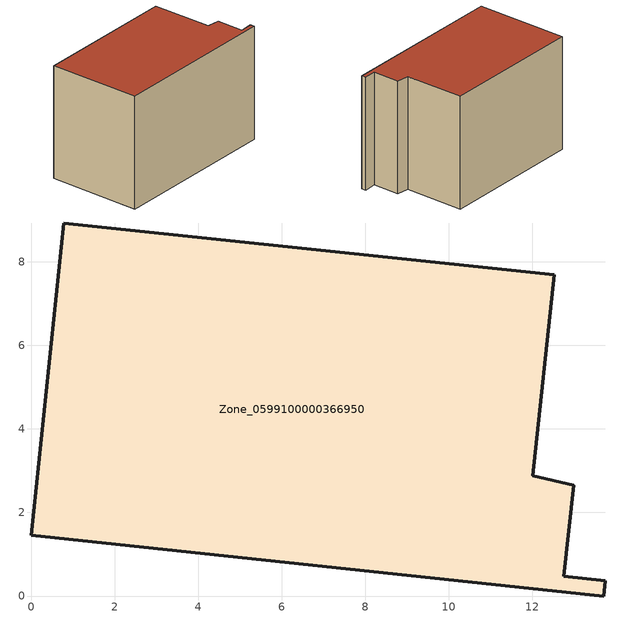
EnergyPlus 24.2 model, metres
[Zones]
Zone_0599100000366950
 floor ground (C_G): 0,1.45 0.79,8.93 12.53,7.69 12.02,2.88 12.99,2.65 12.76,0.47 13.76,0.37 13.72,0 z0
 wall outside (C_F): 12.99,2.65 12.02,2.88 12.53,7.69 0.79,8.93 0,1.45 13.72,0 13.76,0.37 12.76,0.47 12.99,2.65 z0:9.22
 roof outside (C_R): 12.53,7.69 0.79,8.93 0,1.45 13.72,0 13.76,0.37 12.76,0.47 12.99,2.65 12.02,2.88 z9.22
[BUILDING]
Pand.0599100000366950: North Axis=0; Terrain=City; Loads Convergence Tolerance Value=0.04; Temperature Convergence Tolerance Value=0.4; Solar Distribution=FullExterior; Maximum Number of Warmup Days=25; Minimum Number of Warmup Days=1
[Site:Location]
Rotterdam.The.Hague.AP_ZH_NLD Design_Conditions: Latitude=51.96; Longitude=4.45; Time Zone=1; Elevation=-4.5
[SITE:GROUNDTEMPERATURE:BUILDINGSURFACE]
18, 18, 18, 18, 18, 18, 18, 18, 18, 18, 18, 18
[MATERIAL] Thermal Absorptance=0.9; Solar Absorptance=0.7; Visible Absorptance=0.7
Name | Roughness | Thickness | Conductivity | Density | Specific Heat
G.TI.1992-2005 | MediumSmooth | 0.15 | 0.06 | 540 | 1210
F.TI.1992-2005 | Rough | 0.3 | 0.12 | 1920 | 840
R.TI.1992-2005 | MediumRough | 0.2 | 0.08 | 1500 | 1000
[CONSTRUCTION]
C_G: G.TI.1992-2005
C_F: F.TI.1992-2005
C_R: R.TI.1992-2005
[ZONE]
Zone_0599100000366950: Type=1; Multiplier=1; Ceiling Height=Autocalculate; Volume=Autocalculate; Floor Area=autocalculate; Part of Total Floor Area=Yes
[ZONEINFILTRATION:DESIGNFLOWRATE]
Infil_Zone_0599100000366950: Zone or ZoneList or Space or SpaceList=Zone_0599100000366950; Schedule=AlwaysOn; Design Flow Rate Calculation Method=Flow/Area; Flow Rate per Floor Area=0.0015; Constant Term Coefficient=1; Temperature Term Coefficient=0; Velocity Term Coefficient=0; Velocity Squared Term Coefficient=0
[HVACTEMPLATE:ZONE:IDEALLOADSAIRSYSTEM]
Zone_0599100000366950: Maximum Heating Supply Air Temperature=50; Minimum Cooling Supply Air Temperature=13; Maximum Heating Supply Air Humidity Ratio=0.0156; Minimum Cooling Supply Air Humidity Ratio=0.0077; Heating Limit=NoLimit; Cooling Limit=NoLimit; Dehumidification Control Type=ConstantSensibleHeatRatio; Cooling Sensible Heat Ratio=0.7; Dehumidification Setpoint=60; Humidification Control Type=None; Humidification Setpoint=30; Outdoor Air Method=None; Outdoor Air Flow Rate per Person=0.00944; Outdoor Air Flow Rate per Zone Floor Area=0; Outdoor Air Flow Rate per Zone=0; Demand Controlled Ventilation Type=None; Outdoor Air Economizer Type=NoEconomizer; Heat Recovery Type=None; Sensible Heat Recovery Effectiveness=0.7; Latent Heat Recovery Effectiveness=0.65
[ZONECONTROL:THERMOSTAT]
ThermostatControl_Zone_0599100000366950: Zone or ZoneList=Zone_0599100000366950; Control Type Schedule=DualSetpointControlType; Control 1=Thermostat_Zone_0599100000366950; Temperature Difference Between Cutout And Setpoint=0
[THERMOSTATSETPOINT:DUALSETPOINT]
Thermostat_Zone_0599100000366950: Heating Setpoint Temperature Schedule=HeatingSetpoint_Zone_0599100000366950; Cooling Setpoint Temperature Schedule=CoolingSetpoint_Zone_0599100000366950
[SCHEDULE:COMPACT]
HeatingSetpoint_Zone_0599100000366950: Through: 12/31, For: AllDays, Until: 24:00, 21
CoolingSetpoint_Zone_0599100000366950: Through: 12/31, For: AllDays, Until: 24:00, 24
DualSetpointControlType: Through: 12/31, For: AllDays, Until: 24:00, 4
AlwaysOn: Through: 12/31, For: AllDays, Until: 24:00, 1
